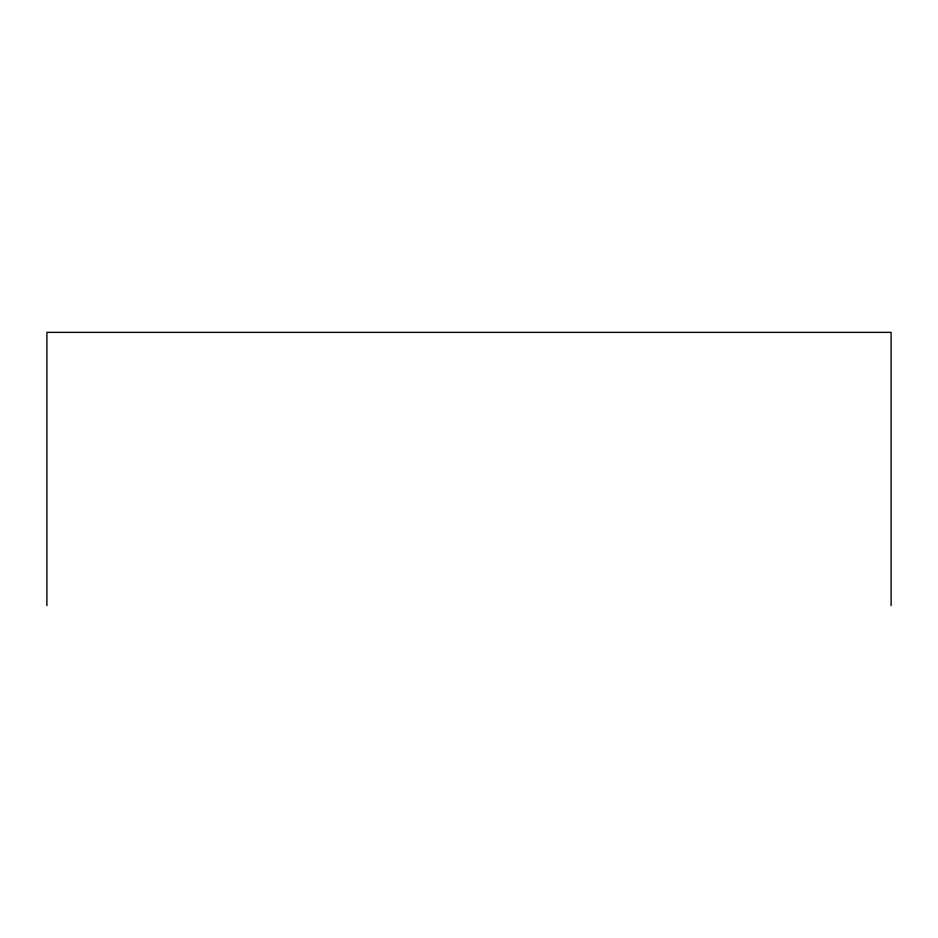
<?xml version="1.0" encoding="UTF-8"?>
<svg xmlns="http://www.w3.org/2000/svg" width="938" height="938" viewBox="0 0 938 938"><rect width="100%" height="100%" fill="white"/><g stroke="black" fill="none" stroke-linecap="round" stroke-linejoin="round"><path stroke-width="1.41" d="M891.1 605.631L891.1 332.369L46.9 332.369L46.9 605.631"/></g></svg>
